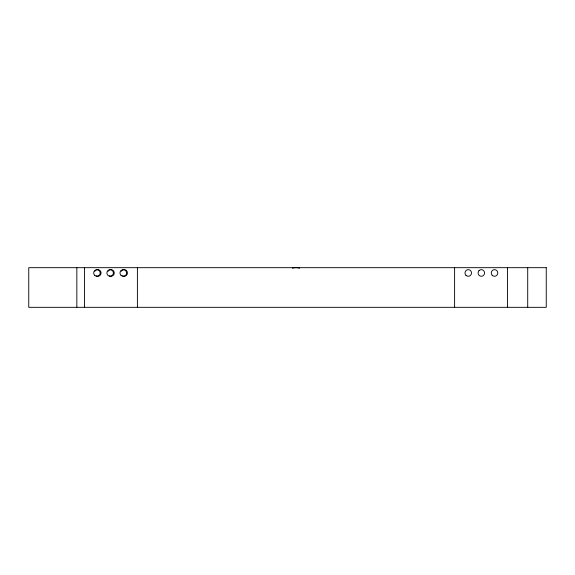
<?xml version="1.0" encoding="UTF-8"?>
<svg xmlns="http://www.w3.org/2000/svg" width="575" height="575" viewBox="0 0 575 575"><rect width="100%" height="100%" fill="white"/><g stroke="black" fill="none" stroke-linecap="round" stroke-linejoin="round"><path stroke-width="0.86" d="M527.713 267.677L527.713 307.323M507.473 267.677L507.473 307.323M454.609 267.677L454.609 307.323M137.403 267.677L137.403 307.323M84.539 267.677L84.539 307.323M76.842 267.677L76.842 307.323M96.104 270.099A3.306 3.306 0 0 1 101.063 272.96A3.306 3.306 0 0 1 96.104 275.82M94.897 271.307A3.306 3.306 0 0 1 95.421 270.624M109.322 270.099A3.306 3.306 0 0 1 114.274 272.96A3.306 3.306 0 0 1 109.322 275.82M108.114 271.307A3.306 3.306 0 0 1 108.639 270.624M121.275 271.307A3.306 3.306 0 0 1 125.788 270.099A3.306 3.306 0 0 1 126.996 274.613A3.306 3.306 0 0 1 122.482 275.82M121.059 275.296A3.249 3.22 -90 0 0 125.638 275.296A3.328 3.292 -90 0 0 125.638 270.624A3.249 3.22 -90 0 0 121.059 270.624M120.951 275.296A3.328 3.292 -90 0 1 120.951 270.624M292.33 268.209A12.851 12.851 0 0 1 299.683 268.209M546.25 267.677L28.75 267.677L28.75 307.323L546.25 307.323L546.25 267.677M465.958 275.296A3.249 3.22 -90 0 0 470.537 275.296A3.328 3.292 -90 0 0 470.537 270.624A3.249 3.22 -90 0 0 465.958 270.624A3.328 3.292 -90 0 0 465.966 275.296M112.42 275.296A3.328 3.292 -90 0 0 112.42 270.624A3.249 3.22 -90 0 0 107.848 270.624A3.328 3.292 -90 0 0 107.848 275.296A3.249 3.22 -90 0 0 112.427 275.296M479.047 270.624A3.328 3.292 -90 0 0 479.047 275.296A3.249 3.22 -90 0 0 483.625 275.296A3.328 3.292 -90 0 0 483.618 270.624A3.249 3.22 -90 0 0 479.04 270.624M94.652 275.296A3.249 3.22 -90 0 0 99.231 275.296A3.328 3.292 -90 0 0 99.231 270.624A3.249 3.22 -90 0 0 94.652 270.624A3.328 3.292 -90 0 0 94.652 275.296M492.236 275.296A3.249 3.22 -90 0 0 496.814 275.296A3.328 3.292 -90 0 0 496.814 270.624A3.249 3.22 -90 0 0 492.236 270.624A3.328 3.292 -90 0 0 492.236 275.296"/></g></svg>
